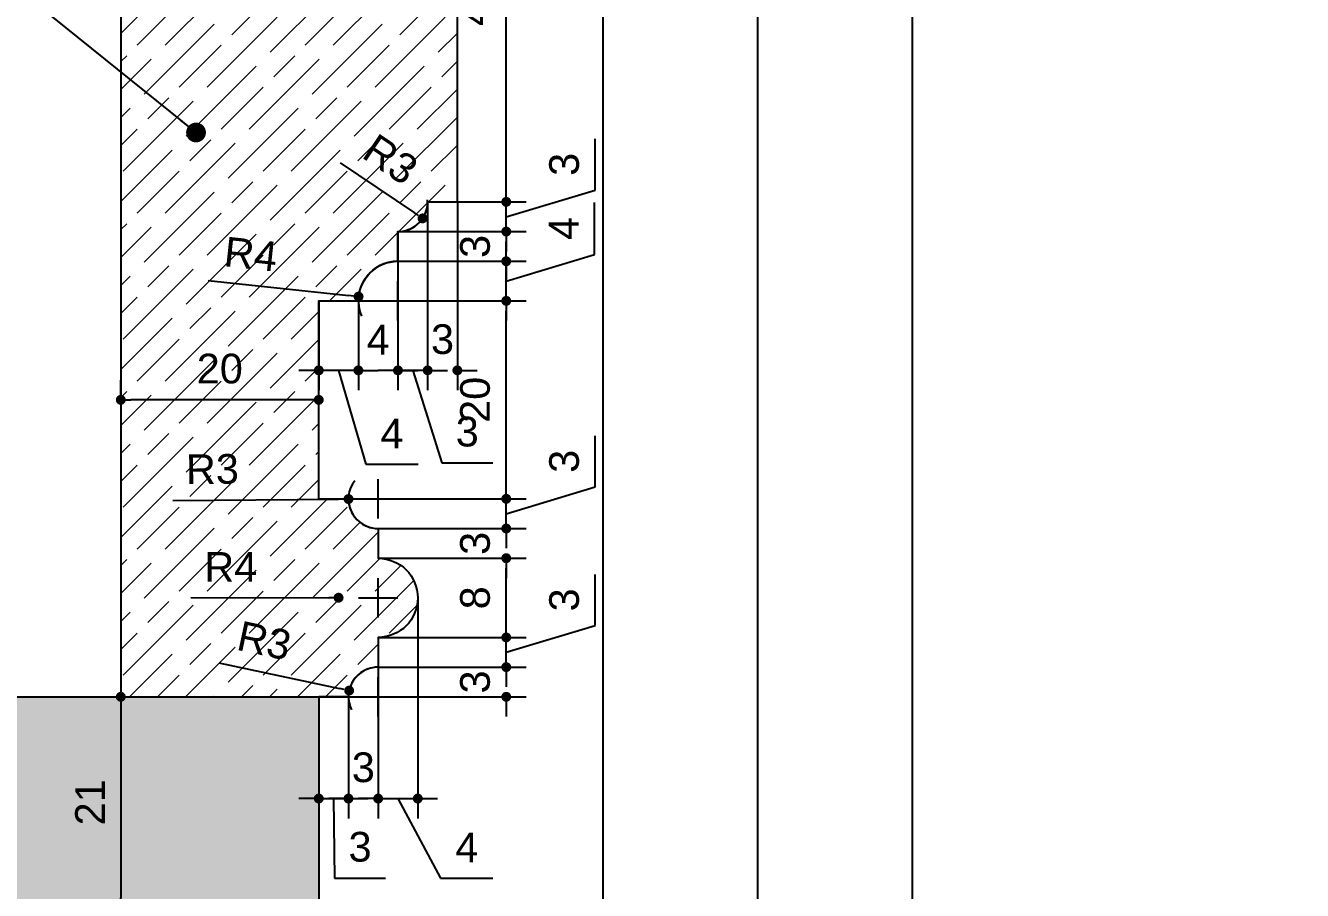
# Model space of a CAD drawing. Header units: inches. Extents: x 274057 to 444617, y 485849 to 635630.
# Drawn here: x 354035.5 to 354164.5, y 519159.7 to 519247.1 of the extents above; entities that cross this region are included whole.
import ezdxf

# ---------------------------------------------------------------- set-up
doc = ezdxf.new("R2010")
doc.units = ezdxf.units.IN
doc.header["$MEASUREMENT"] = 0
doc.linetypes.add('HIDDEN', pattern=[0.375, 0.25, -0.125])
for name, color, linetype in [('CQ curtains and frames', 252, 'Continuous'), ('CQ Grg Gypsum', 41, 'Continuous'), ('CQ PANEL DIMENSION', 1, 'Continuous'), ('CQ SPOT DETAILS', 40, 'Continuous'), ('CQ Wood Section', 60, 'Continuous')]:
    doc.layers.add(name, color=color, linetype=linetype)
doc.layers.add('CQ wooh hatch', color=8, linetype='HIDDEN', lineweight=18)
doc.styles.get("Standard").update_dxf_attribs({"font": 'arial.ttf'})
doc.dimstyles.new('CQ 2', dxfattribs={"dimscale": 0.02, "dimtxt": 150, "dimasz": 50, "dimexe": 100, "dimexo": 0, "dimgap": 80, "dimtad": 1, "dimdec": 0, "dimzin": 0, "dimdsep": 46, "dimtxsty": 'Standard', "dimblk": 'DOT', "dimcen": 100, "dimclrd": 1, "dimclre": 1, "dimclrt": 3, "dimadec": 0, "dimazin": 0, "dimtfac": 1, "dimtdec": 0, "dimtofl": 0, "dimtmove": 0, "dimatfit": 3, "dimfxl": 1, "dimtolj": 1, "dimtzin": 0, "dimlwd": -1, "dimarcsym": 0})
doc.dimstyles.new('CQ 20', dxfattribs={"dimscale": 0.2, "dimtxt": 150, "dimasz": 100, "dimexe": 100, "dimexo": 20, "dimgap": 80, "dimtad": 1, "dimdec": 0, "dimzin": 0, "dimdsep": 46, "dimtxsty": 'Standard', "dimblk": 'DOT', "dimcen": 100, "dimclrd": 1, "dimclre": 1, "dimclrt": 3, "dimadec": 0, "dimazin": 0, "dimtfac": 1, "dimtdec": 0, "dimtofl": 0, "dimtmove": 0, "dimatfit": 3, "dimfxl": 1, "dimtolj": 1, "dimtzin": 0, "dimlwd": -1, "dimarcsym": 0})
doc.dimstyles.get("Standard").update_dxf_attribs({"dimtxt": 0.18, "dimasz": 0.18, "dimexe": 0.18, "dimexo": 0.0625, "dimgap": 0.09, "dimtad": 0, "dimtih": 1, "dimtoh": 1, "dimdec": 4, "dimzin": 0, "dimdsep": 46, "dimtxsty": 'Standard', "dimcen": 0.09, "dimadec": 0, "dimazin": 0, "dimtfac": 1, "dimtdec": 4, "dimtofl": 0, "dimtmove": 0, "dimatfit": 3, "dimfxl": 1, "dimtolj": 1, "dimtzin": 0, "dimarcsym": 0})

# ---------------------------------------------------------------- blocks, each defined once
blk = doc.blocks.new('_Dot')
at = {"color": 0, "linetype": 'ByBlock', "lineweight": -2}
blk.add_line((-0.5, 0), (-1, 0), dxfattribs=at)
at = {"color": 0, "linetype": 'ByBlock', "const_width": 0.5}
blk.add_lwpolyline([(-0.25, 0, 1), (0.25, 0, 1)], format="xyb", close=True, dxfattribs=at)
blk = doc.blocks.new('*D284')
at = {"layer": 'CQ PANEL DIMENSION', "color": 1, "lineweight": -2, "transparency": 16777216}
for p, q in [((354281.45, 519499.28), (354806.32, 519499.28)), ((353585.88, 516399.28), (354806.32, 516399.28))]:
    blk.add_line(p, q, dxfattribs=at)
at = {"layer": 'CQ PANEL DIMENSION', "color": 1, "transparency": 16777216}
blk.add_line((354786.32, 519479.28), (354786.32, 516419.28), dxfattribs=at)
at = {"layer": 'Defpoints', "color": 0, "transparency": 16777216}
for p in [(354277.45, 519499.28, 0), (353581.88, 516399.28, 0), (354786.32, 516399.28)]:
    blk.add_point(p, dxfattribs=at)
at = {"layer": 'CQ PANEL DIMENSION', "color": 1, "transparency": 16777216, "xscale": 20, "yscale": 20, "zscale": 20}
for p, rotation in [((354786.32, 519499.28), 90), ((354786.32, 516399.28), 270)]:
    blk.add_blockref('_Dot', p, dxfattribs=dict(at, rotation=rotation))
at = {"layer": 'CQ PANEL DIMENSION', "color": 3, "transparency": 16777216, "insert": (354754.99, 517949.28), "char_height": 30, "attachment_point": 5, "rotation": 90}
blk.add_mtext('\\A1;3100', dxfattribs=at)
blk = doc.blocks.new('A$Cd99c4f28')
at = {"layer": 'CQ wooh hatch', "ltscale": 1000}
h = blk.add_hatch(dxfattribs=at)
h.set_pattern_fill('GOST_WOOD', color=256, angle=45, style=0)
h.set_pattern_definition([(135, (-323566.2165, -516379.284), (4.24264069, 4.24264069), [10, -2]), (135, (-323563.388, -516379.284), (4.24264069, 4.24264069), [6, -1.5, 3, -1.5]), (135, (-323559.8526, -516379.991), (4.24264069, 4.24264069), [10, -2])])
edge = h.paths.add_edge_path()
edge.add_line((34, 2900.13), (14, 2900.13))
edge.add_line((14, 2900.13), (14, 2880.13))
edge.add_line((14, 2880.13), (10, 2880.13))
edge.add_arc((6, 2880.13), 4, -90, 0, ccw=False)
edge.add_line((6, 2876.13), (6, 2873.13))
edge.add_arc((6, 2870.13), 3, 90, 180)
edge.add_line((3, 2870.13), (0, 2870.13))
edge.add_line((0, 2870.13), (0, 2850.04))
edge.add_line((0, 2850.04), (0, 2829.96))
edge.add_line((0, 2829.96), (3, 2829.96))
edge.add_arc((6, 2829.96), 3, 180, 270)
edge.add_line((6, 2826.96), (6, 2823.96))
edge.add_arc((6, 2819.96), 4, 0, 90, ccw=False)
edge.add_line((10, 2819.96), (14, 2819.96))
edge.add_line((14, 2819.96), (14, 2799.96))
edge.add_line((14, 2799.96), (11, 2799.96))
edge.add_arc((8, 2799.96), 3, -90, 0, ccw=False)
edge.add_line((8, 2796.96), (8, 2793.96))
edge.add_arc((8, 2789.96), 4, 90, 270)
edge.add_line((8, 2785.96), (8, 2782.96))
edge.add_arc((8, 2779.96), 3, 0, 90, ccw=False)
edge.add_line((11, 2779.96), (34, 2779.96))
edge.add_line((34, 2779.96), (34, 2900.13))
h = blk.add_hatch(dxfattribs=at)
h.set_pattern_fill('GOST_WOOD', color=256, angle=45, style=0)
h.set_pattern_definition([(135, (-323282.9897, -516399.284), (4.24264069, 4.24264069), [10, -2]), (135, (-323280.161, -516399.284), (4.24264069, 4.24264069), [6, -1.5, 3, -1.5]), (135, (-323276.626, -516399.991), (4.24264069, 4.24264069), [10, -2])])
h.paths.add_polyline_path([(446, 2758.63), (446.13, 859.99), (464.06, 859.99), (464, 2779.96), (14, 2779.96), (14, 2768.63), (14, 2758.63), (24, 2758.63)])
at = {"layer": 'CQ Wood Section', "ltscale": 1000}
blk.add_line((34, 2900.13, 0.18), (34, 2779.96, 0.18), dxfattribs=at)
at = {"layer": 'CQ Wood Section', "ltscale": 1000, "elevation": 0.18}
for points in [[(14, 2799.96), (14, 2819.96), (10, 2819.96, 0.414214), (6, 2823.96), (6, 2826.96, -0.414214), (3, 2829.96), (0, 2829.96), (0, 2850.04)], [(14, 2799.96), (11, 2799.96, -0.414214), (8, 2796.96), (8, 2793.96, 1), (8, 2785.96), (8, 2782.96, -0.414214), (11, 2779.96), (14, 2779.96)]]:
    blk.add_lwpolyline(points, format="xyb", dxfattribs=at)
blk.add_lwpolyline([(446, 2758.63), (446.13, 859.99), (464.06, 859.99), (464, 2779.96), (14, 2779.96), (14, 2768.63), (14, 2758.63), (24, 2758.63), (446, 2758.63)], dxfattribs=at)
blk = doc.blocks.new('*D1563')
at = {"layer": 'CQ SPOT DETAILS', "color": 1, "transparency": 16777216}
for p, q in [((354084.04, 519183.24), (354084.04, 519184.24)), ((354084.04, 519178.24), (354084.04, 519177.24))]:
    blk.add_line(p, q, dxfattribs=at)
at = {"layer": 'CQ SPOT DETAILS', "color": 1, "lineweight": -2, "transparency": 16777216}
for p, q in [((354071.1, 519182.24), (354086.04, 519182.24)), ((354065.1, 519179.24), (354086.04, 519179.24))]:
    blk.add_line(p, q, dxfattribs=at)
at = {"layer": 'Defpoints', "color": 0, "transparency": 16777216}
for p in [(354071.1, 519182.24), (354084.04, 519182.24), (354065.1, 519179.24)]:
    blk.add_point(p, dxfattribs=at)
at = {"layer": 'CQ SPOT DETAILS', "color": 1, "transparency": 16777216}
for p, rotation in [((354084.04, 519182.24), 270), ((354084.04, 519179.24), 90)]:
    blk.add_blockref('_Dot', p, dxfattribs=dict(at, rotation=rotation))
at = {"layer": 'CQ SPOT DETAILS', "color": 3, "transparency": 16777216, "insert": (354080.9, 519180.74), "char_height": 3, "attachment_point": 5, "rotation": 90}
blk.add_mtext('\\A1;3', dxfattribs=at)
blk = doc.blocks.new('*D1564')
at = {"layer": 'CQ SPOT DETAILS', "color": 1, "transparency": 16777216}
for p, q in [((354093.03, 519186.44), (354093.03, 519191.61)), ((354084.04, 519186.24), (354084.04, 519187.24)), ((354084.04, 519183.74), (354093.03, 519186.44)), ((354084.04, 519182.24), (354084.04, 519185.24)), ((354084.04, 519181.24), (354084.04, 519180.24))]:
    blk.add_line(p, q, dxfattribs=at)
at = {"layer": 'CQ SPOT DETAILS', "color": 1, "lineweight": -2, "transparency": 16777216}
for p, q in [((354071.1, 519185.24), (354086.04, 519185.24)), ((354071.1, 519182.24), (354086.04, 519182.24))]:
    blk.add_line(p, q, dxfattribs=at)
at = {"layer": 'Defpoints', "color": 0, "transparency": 16777216}
for p in [(354071.1, 519185.24), (354084.04, 519185.24), (354071.1, 519182.24)]:
    blk.add_point(p, dxfattribs=at)
at = {"layer": 'CQ SPOT DETAILS', "color": 1, "transparency": 16777216}
for p, rotation in [((354084.04, 519185.24), 270), ((354084.04, 519182.24), 90)]:
    blk.add_blockref('_Dot', p, dxfattribs=dict(at, rotation=rotation))
at = {"layer": 'CQ SPOT DETAILS', "color": 3, "transparency": 16777216, "insert": (354089.9, 519189.03), "char_height": 3, "attachment_point": 5, "rotation": 90}
blk.add_mtext('\\A1;3', dxfattribs=at)
blk = doc.blocks.new('*D1565')
at = {"layer": 'CQ SPOT DETAILS', "color": 1, "lineweight": -2, "transparency": 16777216}
for p, q in [((354071.1, 519193.24), (354086.04, 519193.24)), ((354071.1, 519185.24), (354086.04, 519185.24))]:
    blk.add_line(p, q, dxfattribs=at)
at = {"layer": 'CQ SPOT DETAILS', "color": 1, "transparency": 16777216}
blk.add_line((354084.04, 519186.24), (354084.04, 519192.24), dxfattribs=at)
at = {"layer": 'Defpoints', "color": 0, "transparency": 16777216}
for p in [(354071.1, 519193.24, 0), (354084.04, 519193.24), (354071.1, 519185.24)]:
    blk.add_point(p, dxfattribs=at)
at = {"layer": 'CQ SPOT DETAILS', "color": 1, "transparency": 16777216}
for p, rotation in [((354084.04, 519193.24), 90), ((354084.04, 519185.24), 270)]:
    blk.add_blockref('_Dot', p, dxfattribs=dict(at, rotation=rotation))
at = {"layer": 'CQ SPOT DETAILS', "color": 3, "transparency": 16777216, "insert": (354080.9, 519189.24), "char_height": 3, "attachment_point": 5, "rotation": 90}
blk.add_mtext('\\A1;8', dxfattribs=at)
blk = doc.blocks.new('*D1566')
at = {"layer": 'CQ SPOT DETAILS', "color": 1, "transparency": 16777216}
for p, q in [((354084.04, 519197.24), (354084.04, 519198.24)), ((354084.04, 519192.24), (354084.04, 519191.24))]:
    blk.add_line(p, q, dxfattribs=at)
at = {"layer": 'CQ SPOT DETAILS', "color": 1, "lineweight": -2, "transparency": 16777216}
for p, q in [((354071.1, 519196.24), (354086.04, 519196.24)), ((354071.1, 519193.24), (354086.04, 519193.24))]:
    blk.add_line(p, q, dxfattribs=at)
at = {"layer": 'Defpoints', "color": 0, "transparency": 16777216}
for p in [(354071.1, 519196.24, 0), (354084.04, 519196.24), (354071.1, 519193.24, 0)]:
    blk.add_point(p, dxfattribs=at)
at = {"layer": 'CQ SPOT DETAILS', "color": 1, "transparency": 16777216}
for p, rotation in [((354084.04, 519196.24), 270), ((354084.04, 519193.24), 90)]:
    blk.add_blockref('_Dot', p, dxfattribs=dict(at, rotation=rotation))
at = {"layer": 'CQ SPOT DETAILS', "color": 3, "transparency": 16777216, "insert": (354080.9, 519194.74), "char_height": 3, "attachment_point": 5, "rotation": 90}
blk.add_mtext('\\A1;3', dxfattribs=at)
blk = doc.blocks.new('*D1567')
at = {"layer": 'CQ SPOT DETAILS', "color": 1, "transparency": 16777216}
for p, q in [((354093.03, 519200.44), (354093.03, 519205.61)), ((354084.04, 519200.24), (354084.04, 519201.24)), ((354084.04, 519197.74), (354093.03, 519200.44)), ((354084.04, 519196.24), (354084.04, 519199.24)), ((354084.04, 519195.24), (354084.04, 519194.24))]:
    blk.add_line(p, q, dxfattribs=at)
at = {"layer": 'CQ SPOT DETAILS', "color": 1, "lineweight": -2, "transparency": 16777216}
for p, q in [((354068.1, 519199.24), (354086.04, 519199.24)), ((354071.1, 519196.24), (354086.04, 519196.24))]:
    blk.add_line(p, q, dxfattribs=at)
at = {"layer": 'Defpoints', "color": 0, "transparency": 16777216}
for p in [(354068.1, 519199.24), (354084.04, 519199.24), (354071.1, 519196.24, 0)]:
    blk.add_point(p, dxfattribs=at)
at = {"layer": 'CQ SPOT DETAILS', "color": 1, "transparency": 16777216}
for p, rotation in [((354084.04, 519199.24), 270), ((354084.04, 519196.24), 90)]:
    blk.add_blockref('_Dot', p, dxfattribs=dict(at, rotation=rotation))
at = {"layer": 'CQ SPOT DETAILS', "color": 3, "transparency": 16777216, "insert": (354089.9, 519203.03), "char_height": 3, "attachment_point": 5, "rotation": 90}
blk.add_mtext('\\A1;3', dxfattribs=at)
blk = doc.blocks.new('*D1568')
at = {"layer": 'CQ SPOT DETAILS', "color": 1, "lineweight": -2, "transparency": 16777216}
for p, q in [((354065.1, 519219.24), (354086.04, 519219.24)), ((354068.1, 519199.24), (354086.04, 519199.24))]:
    blk.add_line(p, q, dxfattribs=at)
at = {"layer": 'CQ SPOT DETAILS', "color": 1, "transparency": 16777216}
blk.add_line((354084.04, 519200.24), (354084.04, 519218.24), dxfattribs=at)
at = {"layer": 'Defpoints', "color": 0, "transparency": 16777216}
for p in [(354065.1, 519219.24), (354084.04, 519219.24), (354068.1, 519199.24)]:
    blk.add_point(p, dxfattribs=at)
at = {"layer": 'CQ SPOT DETAILS', "color": 1, "transparency": 16777216}
for p, rotation in [((354084.04, 519219.24), 90), ((354084.04, 519199.24), 270)]:
    blk.add_blockref('_Dot', p, dxfattribs=dict(at, rotation=rotation))
at = {"layer": 'CQ SPOT DETAILS', "color": 3, "transparency": 16777216, "insert": (354080.9, 519209.24), "char_height": 3, "attachment_point": 5, "rotation": 90}
blk.add_mtext('\\A1;20', dxfattribs=at)
blk = doc.blocks.new('*D1569')
at = {"layer": 'CQ SPOT DETAILS', "color": 1, "transparency": 16777216}
for p, q in [((354092.94, 519223.91), (354092.94, 519229.19)), ((354084.04, 519224.24), (354084.04, 519225.24)), ((354084.04, 519221.24), (354092.94, 519223.91)), ((354084.04, 519219.24), (354084.04, 519223.24)), ((354084.04, 519218.24), (354084.04, 519217.24))]:
    blk.add_line(p, q, dxfattribs=at)
at = {"layer": 'CQ SPOT DETAILS', "color": 1, "lineweight": -2, "transparency": 16777216}
for p, q in [((354073.1, 519223.24), (354086.04, 519223.24)), ((354065.1, 519219.24), (354086.04, 519219.24))]:
    blk.add_line(p, q, dxfattribs=at)
at = {"layer": 'Defpoints', "color": 0, "transparency": 16777216}
for p in [(354073.1, 519223.24, 0), (354084.04, 519223.24), (354065.1, 519219.24)]:
    blk.add_point(p, dxfattribs=at)
at = {"layer": 'CQ SPOT DETAILS', "color": 1, "transparency": 16777216}
for p, rotation in [((354084.04, 519223.24), 270), ((354084.04, 519219.24), 90)]:
    blk.add_blockref('_Dot', p, dxfattribs=dict(at, rotation=rotation))
at = {"layer": 'CQ SPOT DETAILS', "color": 3, "transparency": 16777216, "insert": (354089.84, 519226.55), "char_height": 3, "attachment_point": 5, "rotation": 90}
blk.add_mtext('\\A1;4', dxfattribs=at)
blk = doc.blocks.new('*D1570')
at = {"layer": 'CQ SPOT DETAILS', "color": 1, "transparency": 16777216}
for p, q in [((354084.04, 519227.24), (354084.04, 519228.24)), ((354084.04, 519222.24), (354084.04, 519221.24))]:
    blk.add_line(p, q, dxfattribs=at)
at = {"layer": 'CQ SPOT DETAILS', "color": 1, "lineweight": -2, "transparency": 16777216}
for p, q in [((354073.1, 519226.24), (354086.04, 519226.24)), ((354073.1, 519223.24), (354086.04, 519223.24))]:
    blk.add_line(p, q, dxfattribs=at)
at = {"layer": 'Defpoints', "color": 0, "transparency": 16777216}
for p in [(354073.1, 519226.24), (354084.04, 519226.24), (354073.1, 519223.24, 0)]:
    blk.add_point(p, dxfattribs=at)
at = {"layer": 'CQ SPOT DETAILS', "color": 1, "transparency": 16777216}
for p, rotation in [((354084.04, 519226.24), 270), ((354084.04, 519223.24), 90)]:
    blk.add_blockref('_Dot', p, dxfattribs=dict(at, rotation=rotation))
at = {"layer": 'CQ SPOT DETAILS', "color": 3, "transparency": 16777216, "insert": (354080.9, 519224.74), "char_height": 3, "attachment_point": 5, "rotation": 90}
blk.add_mtext('\\A1;3', dxfattribs=at)
blk = doc.blocks.new('*D1571')
at = {"layer": 'CQ SPOT DETAILS', "color": 1, "transparency": 16777216}
for p, q in [((354093.03, 519230.44), (354093.03, 519235.61)), ((354084.04, 519230.24), (354084.04, 519231.24)), ((354084.04, 519227.74), (354093.03, 519230.44)), ((354084.04, 519226.24), (354084.04, 519229.24)), ((354084.04, 519225.24), (354084.04, 519224.24))]:
    blk.add_line(p, q, dxfattribs=at)
at = {"layer": 'CQ SPOT DETAILS', "color": 1, "lineweight": -2, "transparency": 16777216}
for p, q in [((354079.1, 519229.24), (354086.04, 519229.24)), ((354073.1, 519226.24), (354086.04, 519226.24))]:
    blk.add_line(p, q, dxfattribs=at)
at = {"layer": 'Defpoints', "color": 0, "transparency": 16777216}
for p in [(354079.1, 519229.24, 0), (354084.04, 519229.24), (354073.1, 519226.24)]:
    blk.add_point(p, dxfattribs=at)
at = {"layer": 'CQ SPOT DETAILS', "color": 1, "transparency": 16777216}
for p, rotation in [((354084.04, 519229.24), 270), ((354084.04, 519226.24), 90)]:
    blk.add_blockref('_Dot', p, dxfattribs=dict(at, rotation=rotation))
at = {"layer": 'CQ SPOT DETAILS', "color": 3, "transparency": 16777216, "insert": (354089.9, 519233.03), "char_height": 3, "attachment_point": 5, "rotation": 90}
blk.add_mtext('\\A1;3', dxfattribs=at)
blk = doc.blocks.new('*D1572')
at = {"layer": 'CQ SPOT DETAILS', "color": 1, "lineweight": -2, "transparency": 16777216}
for p, q in [((354079.1, 519269.41), (354086.04, 519269.41)), ((354079.1, 519229.24), (354086.04, 519229.24))]:
    blk.add_line(p, q, dxfattribs=at)
at = {"layer": 'CQ SPOT DETAILS', "color": 1, "transparency": 16777216}
blk.add_line((354084.04, 519230.24), (354084.04, 519268.41), dxfattribs=at)
at = {"layer": 'Defpoints', "color": 0, "transparency": 16777216}
for p in [(354079.1, 519269.41), (354084.04, 519269.41), (354079.1, 519229.24, 0)]:
    blk.add_point(p, dxfattribs=at)
at = {"layer": 'CQ SPOT DETAILS', "color": 1, "transparency": 16777216}
for p, rotation in [((354084.04, 519269.41), 90), ((354084.04, 519229.24), 270)]:
    blk.add_blockref('_Dot', p, dxfattribs=dict(at, rotation=rotation))
at = {"layer": 'CQ SPOT DETAILS', "color": 3, "transparency": 16777216, "insert": (354080.9, 519249.33), "char_height": 3, "attachment_point": 5, "rotation": 90}
blk.add_mtext('\\A1;40', dxfattribs=at)
blk = doc.blocks.new('*D1577')
at = {"layer": 'CQ SPOT DETAILS', "color": 1, "lineweight": -2, "transparency": 16777216}
for p, q in [((354065.1, 519179.24), (354065.1, 519166.96)), ((354068.1, 519179.24), (354068.1, 519166.96))]:
    blk.add_line(p, q, dxfattribs=at)
at = {"layer": 'CQ SPOT DETAILS', "color": 1, "transparency": 16777216}
for p, q in [((354064.1, 519168.96), (354063.1, 519168.96)), ((354065.1, 519168.96), (354068.1, 519168.96)), ((354066.6, 519168.96), (354066.69, 519160.93)), ((354069.1, 519168.96), (354070.1, 519168.96)), ((354066.69, 519160.93), (354071.85, 519160.93))]:
    blk.add_line(p, q, dxfattribs=at)
at = {"layer": 'Defpoints', "color": 0, "transparency": 16777216}
for p in [(354065.1, 519179.24, -0.09), (354068.1, 519179.24), (354068.1, 519168.96)]:
    blk.add_point(p, dxfattribs=at)
at = {"layer": 'CQ SPOT DETAILS', "color": 1, "transparency": 16777216}
blk.add_blockref('_Dot', (354065.1, 519168.96), dxfattribs=at)
at = {"layer": 'CQ SPOT DETAILS', "color": 1, "transparency": 16777216, "rotation": 180}
blk.add_blockref('_Dot', (354068.1, 519168.96), dxfattribs=at)
at = {"layer": 'CQ SPOT DETAILS', "color": 3, "transparency": 16777216, "insert": (354069.27, 519164.07), "char_height": 3, "attachment_point": 5}
blk.add_mtext('\\A1;3', dxfattribs=at)
blk = doc.blocks.new('*D1578')
at = {"layer": 'CQ SPOT DETAILS', "color": 1, "lineweight": -2, "transparency": 16777216}
for p, q in [((354071.1, 519182.24), (354071.1, 519166.96)), ((354068.1, 519179.24), (354068.1, 519166.96))]:
    blk.add_line(p, q, dxfattribs=at)
at = {"layer": 'CQ SPOT DETAILS', "color": 1, "transparency": 16777216}
for p, q in [((354067.1, 519168.96), (354066.1, 519168.96)), ((354072.1, 519168.96), (354073.1, 519168.96))]:
    blk.add_line(p, q, dxfattribs=at)
at = {"layer": 'Defpoints', "color": 0, "transparency": 16777216}
for p in [(354071.1, 519182.24), (354068.1, 519179.24), (354071.1, 519168.96)]:
    blk.add_point(p, dxfattribs=at)
at = {"layer": 'CQ SPOT DETAILS', "color": 1, "transparency": 16777216}
blk.add_blockref('_Dot', (354068.1, 519168.96), dxfattribs=at)
at = {"layer": 'CQ SPOT DETAILS', "color": 1, "transparency": 16777216, "rotation": 180}
blk.add_blockref('_Dot', (354071.1, 519168.96), dxfattribs=at)
at = {"layer": 'CQ SPOT DETAILS', "color": 3, "transparency": 16777216, "insert": (354069.6, 519172.1), "char_height": 3, "attachment_point": 5}
blk.add_mtext('\\A1;3', dxfattribs=at)
blk = doc.blocks.new('*D1579')
at = {"layer": 'CQ SPOT DETAILS', "color": 1, "lineweight": -2, "transparency": 16777216}
for p, q in [((354075.1, 519189.24), (354075.1, 519166.96)), ((354071.1, 519182.24), (354071.1, 519166.96))]:
    blk.add_line(p, q, dxfattribs=at)
at = {"layer": 'CQ SPOT DETAILS', "color": 1, "transparency": 16777216}
for p, q in [((354070.1, 519168.96), (354069.1, 519168.96)), ((354071.1, 519168.96), (354075.1, 519168.96)), ((354073.1, 519168.96), (354077.41, 519160.93)), ((354076.1, 519168.96), (354077.1, 519168.96)), ((354077.41, 519160.93), (354082.68, 519160.93))]:
    blk.add_line(p, q, dxfattribs=at)
at = {"layer": 'Defpoints', "color": 0, "transparency": 16777216}
for p in [(354075.1, 519189.24), (354071.1, 519182.24), (354075.1, 519168.96)]:
    blk.add_point(p, dxfattribs=at)
at = {"layer": 'CQ SPOT DETAILS', "color": 1, "transparency": 16777216}
blk.add_blockref('_Dot', (354071.1, 519168.96), dxfattribs=at)
at = {"layer": 'CQ SPOT DETAILS', "color": 1, "transparency": 16777216, "rotation": 180}
blk.add_blockref('_Dot', (354075.1, 519168.96), dxfattribs=at)
at = {"layer": 'CQ SPOT DETAILS', "color": 3, "transparency": 16777216, "insert": (354080.05, 519164.03), "char_height": 3, "attachment_point": 5}
blk.add_mtext('\\A1;4', dxfattribs=at)
blk = doc.blocks.new('*D1580')
at = {"layer": 'CQ SPOT DETAILS', "color": 1, "lineweight": -2, "transparency": 16777216}
for p, q in [((354076.1, 519229.24), (354076.1, 519210.22)), ((354079.1, 519229.24), (354079.1, 519210.22))]:
    blk.add_line(p, q, dxfattribs=at)
at = {"layer": 'CQ SPOT DETAILS', "color": 1, "transparency": 16777216}
for p, q in [((354075.1, 519212.22), (354074.1, 519212.22)), ((354080.1, 519212.22), (354081.1, 519212.22))]:
    blk.add_line(p, q, dxfattribs=at)
at = {"layer": 'Defpoints', "color": 0, "transparency": 16777216}
for p in [(354076.1, 519229.24, 0), (354079.1, 519229.24), (354076.1, 519212.22)]:
    blk.add_point(p, dxfattribs=at)
at = {"layer": 'CQ SPOT DETAILS', "color": 1, "transparency": 16777216}
blk.add_blockref('_Dot', (354076.1, 519212.22), dxfattribs=at)
at = {"layer": 'CQ SPOT DETAILS', "color": 1, "transparency": 16777216, "rotation": 180}
blk.add_blockref('_Dot', (354079.1, 519212.22), dxfattribs=at)
at = {"layer": 'CQ SPOT DETAILS', "color": 3, "transparency": 16777216, "insert": (354077.6, 519215.35), "char_height": 3, "attachment_point": 5}
blk.add_mtext('\\A1;3', dxfattribs=at)
blk = doc.blocks.new('*D1581')
at = {"layer": 'CQ SPOT DETAILS', "color": 1, "lineweight": -2, "transparency": 16777216}
for p, q in [((354076.1, 519229.24), (354076.1, 519210.22)), ((354073.1, 519226.24), (354073.1, 519210.22))]:
    blk.add_line(p, q, dxfattribs=at)
at = {"layer": 'CQ SPOT DETAILS', "color": 1, "transparency": 16777216}
for p, q in [((354072.1, 519212.22), (354071.1, 519212.22)), ((354076.1, 519212.22), (354073.1, 519212.22)), ((354074.6, 519212.22), (354077.52, 519202.87)), ((354077.1, 519212.22), (354078.1, 519212.22)), ((354077.52, 519202.87), (354082.68, 519202.87))]:
    blk.add_line(p, q, dxfattribs=at)
at = {"layer": 'Defpoints', "color": 0, "transparency": 16777216}
for p in [(354076.1, 519229.24, 0), (354073.1, 519226.24), (354073.1, 519212.22)]:
    blk.add_point(p, dxfattribs=at)
at = {"layer": 'CQ SPOT DETAILS', "color": 1, "transparency": 16777216}
blk.add_blockref('_Dot', (354073.1, 519212.22), dxfattribs=at)
at = {"layer": 'CQ SPOT DETAILS', "color": 1, "transparency": 16777216, "rotation": 180}
blk.add_blockref('_Dot', (354076.1, 519212.22), dxfattribs=at)
at = {"layer": 'CQ SPOT DETAILS', "color": 3, "transparency": 16777216, "insert": (354080.1, 519206.01), "char_height": 3, "attachment_point": 5}
blk.add_mtext('\\A1;3', dxfattribs=at)
blk = doc.blocks.new('*D1582')
at = {"layer": 'CQ SPOT DETAILS', "color": 1, "lineweight": -2, "transparency": 16777216}
for p, q in [((354073.1, 519226.24), (354073.1, 519210.22)), ((354069.1, 519219.24), (354069.1, 519210.22))]:
    blk.add_line(p, q, dxfattribs=at)
at = {"layer": 'CQ SPOT DETAILS', "color": 1, "transparency": 16777216}
for p, q in [((354068.1, 519212.22), (354067.1, 519212.22)), ((354074.1, 519212.22), (354075.1, 519212.22))]:
    blk.add_line(p, q, dxfattribs=at)
at = {"layer": 'Defpoints', "color": 0, "transparency": 16777216}
for p in [(354073.1, 519226.24), (354069.1, 519219.24), (354069.1, 519212.22)]:
    blk.add_point(p, dxfattribs=at)
at = {"layer": 'CQ SPOT DETAILS', "color": 1, "transparency": 16777216}
blk.add_blockref('_Dot', (354069.1, 519212.22), dxfattribs=at)
at = {"layer": 'CQ SPOT DETAILS', "color": 1, "transparency": 16777216, "rotation": 180}
blk.add_blockref('_Dot', (354073.1, 519212.22), dxfattribs=at)
at = {"layer": 'CQ SPOT DETAILS', "color": 3, "transparency": 16777216, "insert": (354071.1, 519215.32), "char_height": 3, "attachment_point": 5}
blk.add_mtext('\\A1;4', dxfattribs=at)
blk = doc.blocks.new('*D1583')
at = {"layer": 'CQ SPOT DETAILS', "color": 1, "lineweight": -2, "transparency": 16777216}
for p, q in [((354065.1, 519219.24), (354065.1, 519210.22)), ((354069.1, 519219.24), (354069.1, 519210.22))]:
    blk.add_line(p, q, dxfattribs=at)
at = {"layer": 'CQ SPOT DETAILS', "color": 1, "transparency": 16777216}
for p, q in [((354064.1, 519212.22), (354063.1, 519212.22)), ((354069.1, 519212.22), (354065.1, 519212.22)), ((354067.1, 519212.22), (354069.86, 519202.73)), ((354070.1, 519212.22), (354071.1, 519212.22)), ((354069.86, 519202.73), (354075.13, 519202.73))]:
    blk.add_line(p, q, dxfattribs=at)
at = {"layer": 'Defpoints', "color": 0, "transparency": 16777216}
for p in [(354065.1, 519219.24), (354069.1, 519219.24), (354065.1, 519212.22)]:
    blk.add_point(p, dxfattribs=at)
at = {"layer": 'CQ SPOT DETAILS', "color": 1, "transparency": 16777216}
blk.add_blockref('_Dot', (354065.1, 519212.22), dxfattribs=at)
at = {"layer": 'CQ SPOT DETAILS', "color": 1, "transparency": 16777216, "rotation": 180}
blk.add_blockref('_Dot', (354069.1, 519212.22), dxfattribs=at)
at = {"layer": 'CQ SPOT DETAILS', "color": 3, "transparency": 16777216, "insert": (354072.49, 519205.83), "char_height": 3, "attachment_point": 5}
blk.add_mtext('\\A1;4', dxfattribs=at)
blk = doc.blocks.new('*D1585')
at = {"layer": 'CQ SPOT DETAILS', "color": 1, "lineweight": -2, "transparency": 16777216}
for p, q in [((354045.1, 519209.24), (354045.1, 519211.24)), ((354065.1, 519209.24), (354065.1, 519211.24))]:
    blk.add_line(p, q, dxfattribs=at)
at = {"layer": 'CQ SPOT DETAILS', "color": 1, "transparency": 16777216}
blk.add_line((354064.1, 519209.24), (354046.1, 519209.24), dxfattribs=at)
at = {"layer": 'Defpoints', "color": 0, "transparency": 16777216}
for p in [(354045.1, 519209.24, 0), (354045.1, 519209.24), (354065.1, 519209.24, 0)]:
    blk.add_point(p, dxfattribs=at)
at = {"layer": 'CQ SPOT DETAILS', "color": 1, "transparency": 16777216, "rotation": 180}
blk.add_blockref('_Dot', (354045.1, 519209.24), dxfattribs=at)
at = {"layer": 'CQ SPOT DETAILS', "color": 1, "transparency": 16777216}
blk.add_blockref('_Dot', (354065.1, 519209.24), dxfattribs=at)
at = {"layer": 'CQ SPOT DETAILS', "color": 3, "transparency": 16777216, "insert": (354055.1, 519212.38), "char_height": 3, "attachment_point": 5}
blk.add_mtext('\\A1;20', dxfattribs=at)
blk = doc.blocks.new('*D1586')
at = {"layer": 'CQ SPOT DETAILS', "color": 1, "lineweight": -2, "transparency": 16777216}
for p, q in [((354045.1, 519179.24), (354047.1, 519179.24)), ((354045.1, 519157.92), (354047.1, 519157.92))]:
    blk.add_line(p, q, dxfattribs=at)
at = {"layer": 'CQ SPOT DETAILS', "color": 1, "transparency": 16777216}
blk.add_line((354045.1, 519178.24), (354045.1, 519158.92), dxfattribs=at)
at = {"layer": 'Defpoints', "color": 0, "transparency": 16777216}
for p in [(354045.1, 519179.24, 0), (354045.1, 519157.92), (354045.1, 519157.92)]:
    blk.add_point(p, dxfattribs=at)
at = {"layer": 'CQ SPOT DETAILS', "color": 1, "transparency": 16777216}
for p, rotation in [((354045.1, 519179.24), 90), ((354045.1, 519157.92), 270)]:
    blk.add_blockref('_Dot', p, dxfattribs=dict(at, rotation=rotation))
at = {"layer": 'CQ SPOT DETAILS', "color": 3, "transparency": 16777216, "insert": (354041.99, 519168.58), "char_height": 3, "attachment_point": 5, "rotation": 90}
blk.add_mtext('\\A1;21', dxfattribs=at)
blk = doc.blocks.new('*D1587')
at = {"layer": 'CQ SPOT DETAILS', "color": 1, "lineweight": -2, "transparency": 16777216}
for p, q in [((354071.1, 519187.24), (354071.1, 519191.24)), ((354069.1, 519189.24), (354073.1, 519189.24))]:
    blk.add_line(p, q, dxfattribs=at)
at = {"layer": 'CQ SPOT DETAILS', "color": 1, "transparency": 16777216}
blk.add_line((354052.19, 519189.27), (354066.1, 519189.25), dxfattribs=at)
at = {"layer": 'Defpoints', "color": 0, "transparency": 16777216}
for p in [(354067.1, 519189.25, 0), (354071.1, 519189.24, 0)]:
    blk.add_point(p, dxfattribs=at)
at = {"layer": 'CQ SPOT DETAILS', "color": 1, "transparency": 16777216, "rotation": 359.9286746306053}
blk.add_blockref('_Dot', (354067.1, 519189.25), dxfattribs=at)
at = {"layer": 'CQ SPOT DETAILS', "color": 3, "transparency": 16777216, "insert": (354056.21, 519192.36), "char_height": 3, "attachment_point": 5, "rotation": 359.9287}
blk.add_mtext('\\A1;R4', dxfattribs=at)
blk = doc.blocks.new('*D1588')
at = {"layer": 'CQ SPOT DETAILS', "color": 1, "lineweight": -2, "transparency": 16777216}
for p, q in [((354071.1, 519197.24), (354071.1, 519201.24)), ((354069.1, 519199.24), (354073.1, 519199.24))]:
    blk.add_line(p, q, dxfattribs=at)
at = {"layer": 'CQ SPOT DETAILS', "color": 1, "transparency": 16777216}
blk.add_line((354050.36, 519199.06), (354067.1, 519199.21), dxfattribs=at)
at = {"layer": 'CQ SPOT DETAILS', "color": 1, "lineweight": -2, "transparency": 16777216}
blk.add_arc((354071.1, 519199.24), 3, 142.3028, 270, dxfattribs=at)
at = {"layer": 'Defpoints', "color": 0, "transparency": 16777216}
for p in [(354068.1, 519199.22, 0), (354071.1, 519199.24, 0)]:
    blk.add_point(p, dxfattribs=at)
at = {"layer": 'CQ SPOT DETAILS', "color": 1, "transparency": 16777216, "rotation": 0.499950473847217}
blk.add_blockref('_Dot', (354068.1, 519199.22), dxfattribs=at)
at = {"layer": 'CQ SPOT DETAILS', "color": 3, "transparency": 16777216, "insert": (354054.35, 519202.23), "char_height": 3, "attachment_point": 5, "rotation": 0.5}
blk.add_mtext('\\A1;R3', dxfattribs=at)
blk = doc.blocks.new('*D1589')
at = {"layer": 'CQ SPOT DETAILS', "color": 1, "transparency": 16777216}
blk.add_line((354053.92, 519221.31), (354068.13, 519219.78), dxfattribs=at)
at = {"layer": 'CQ SPOT DETAILS', "color": 1, "lineweight": -2, "transparency": 16777216}
for p, q in [((354073.1, 519217.24), (354073.1, 519221.24)), ((354071.1, 519219.24), (354075.1, 519219.24))]:
    blk.add_line(p, q, dxfattribs=at)
blk.add_arc((354073.1, 519219.24), 4, 90, 202.5093, dxfattribs=at)
at = {"layer": 'Defpoints', "color": 0, "transparency": 16777216}
for p in [(354069.12, 519219.67, 0), (354073.1, 519219.24, 0)]:
    blk.add_point(p, dxfattribs=at)
at = {"layer": 'CQ SPOT DETAILS', "color": 1, "transparency": 16777216, "rotation": 353.8610134585507}
blk.add_blockref('_Dot', (354069.12, 519219.67), dxfattribs=at)
at = {"layer": 'CQ SPOT DETAILS', "color": 3, "transparency": 16777216, "insert": (354058.24, 519223.96), "char_height": 3, "attachment_point": 5, "rotation": 353.861}
blk.add_mtext('\\A1;R4', dxfattribs=at)
blk = doc.blocks.new('*D1590')
at = {"layer": 'CQ SPOT DETAILS', "color": 1, "transparency": 16777216}
blk.add_line((354067.26, 519233.18), (354074.76, 519228.13), dxfattribs=at)
at = {"layer": 'CQ SPOT DETAILS', "color": 1, "lineweight": -2, "transparency": 16777216}
blk.add_arc((354073.1, 519229.24), 3, 270, 4.2368, dxfattribs=at)
at = {"layer": 'Defpoints', "color": 0, "transparency": 16777216}
for p in [(354073.1, 519229.24, 0), (354075.59, 519227.57, 0)]:
    blk.add_point(p, dxfattribs=at)
at = {"layer": 'CQ SPOT DETAILS', "color": 1, "transparency": 16777216, "rotation": 326.039101418833}
blk.add_blockref('_Dot', (354075.59, 519227.57), dxfattribs=at)
at = {"layer": 'CQ SPOT DETAILS', "color": 3, "transparency": 16777216, "insert": (354072.35, 519233.53), "char_height": 3, "attachment_point": 5, "rotation": 326.0391}
blk.add_mtext('\\A1;R3', dxfattribs=at)
blk = doc.blocks.new('*D1591')
at = {"layer": 'CQ SPOT DETAILS', "color": 1, "transparency": 16777216}
blk.add_line((354055.01, 519182.67), (354067.19, 519180.08), dxfattribs=at)
at = {"layer": 'CQ SPOT DETAILS', "color": 1, "lineweight": -2, "transparency": 16777216}
for p, q in [((354071.1, 519177.24), (354071.1, 519181.24)), ((354069.1, 519179.24), (354073.1, 519179.24))]:
    blk.add_line(p, q, dxfattribs=at)
blk.add_arc((354071.1, 519179.24), 3, 90, 206.1778, dxfattribs=at)
at = {"layer": 'Defpoints', "color": 0, "transparency": 16777216}
for p in [(354068.17, 519179.87, 0), (354071.1, 519179.24, 0)]:
    blk.add_point(p, dxfattribs=at)
at = {"layer": 'CQ SPOT DETAILS', "color": 1, "transparency": 16777216, "rotation": 347.9806152160435}
blk.add_blockref('_Dot', (354068.17, 519179.87), dxfattribs=at)
at = {"layer": 'CQ SPOT DETAILS', "color": 3, "transparency": 16777216, "insert": (354059.59, 519184.9), "char_height": 3, "attachment_point": 5, "rotation": 347.9806}
blk.add_mtext('\\A1;R3', dxfattribs=at)

msp = doc.modelspace()

# ---------------------------------------------------------------- hatches: boundary and pattern name
at = {"layer": 'CQ curtains and frames', "linetype": 'ByBlock', "ltscale": 200}
h = msp.add_hatch(dxfattribs=at)
h.set_pattern_fill('PLASTI,_O', color=256, scale=500, angle=90)
h.set_pattern_definition([(90, (0, 0), (-125, 8e-15), []), (90, (-15.62, 1e-15), (-125, 8e-15), []), (90, (-31.25, 2e-15), (-125, 8e-15), []), (90, (-78.12, 5e-15), (-125, 8e-15), [])])
edge = h.paths.add_edge_path()
edge.add_line((359636.1, 517521.28), (359636.1, 519159.24))
edge.add_line((359636.1, 519159.24), (359615.1, 519189.24))
edge.add_line((359615.1, 519189.24), (359611.1, 519259.37))
edge.add_line((359611.1, 519259.37), (359625.1, 519279.41))
edge.add_line((359625.1, 519279.41), (359625.1, 519299.28))
edge.add_line((359625.1, 519299.28), (354065.1, 519299.34))
edge.add_line((354065.1, 519299.34), (354065.1, 519279.41))
edge.add_line((354065.1, 519279.41), (354069.1, 519279.41))
edge.add_line((354069.1, 519279.41), (354070.27, 519276.58))
edge.add_line((354070.27, 519276.58), (354073.1, 519275.41))
edge.add_line((354073.1, 519275.41), (354073.1, 519272.41))
edge.add_arc((354073.1, 519269.41), 3, 0, 90, ccw=False)
edge.add_line((354076.1, 519269.41), (354079.1, 519269.41))
edge.add_line((354079.1, 519269.41), (354079.1, 519229.24))
edge.add_line((354079.1, 519229.24), (354076.1, 519229.24))
edge.add_arc((354073.1, 519229.24), 3, 270, 360, ccw=False)
edge.add_line((354073.1, 519226.24), (354073.1, 519223.24))
edge.add_arc((354073.1, 519219.24), 4, 90, 180)
edge.add_line((354069.1, 519219.24), (354065.1, 519219.24))
edge.add_line((354065.1, 519219.24), (354065.1, 519199.24))
edge.add_line((354065.1, 519199.24), (354068.1, 519199.24))
edge.add_arc((354071.1, 519199.24), 3, 180, 270)
edge.add_line((354071.1, 519196.24), (354071.1, 519193.24))
edge.add_arc((354071.1, 519189.24), 4, -90, 90, ccw=False)
edge.add_line((354071.1, 519185.24), (354071.1, 519182.24))
edge.add_arc((354071.1, 519179.24), 3, 90, 180)
edge.add_line((354068.1, 519179.24), (354065.1, 519179.24))
edge.add_line((354065.1, 519179.24), (354065.1, 519157.92))
edge.add_line((354065.1, 519157.92), (354052.04, 519157.92))
edge.add_line((354052.04, 519157.92), (354069.17, 516514.31))
edge.add_line((354069.17, 516514.31), (354295.1, 516514.25))
edge.add_line((354295.1, 516514.25), (354295.1, 519049.28))
edge.add_line((354295.1, 519049.28), (359395.1, 519049.28))
edge.add_line((359395.1, 519049.28), (359394.66, 517521.28))
edge.add_line((359394.66, 517521.28), (359636.1, 517521.42))

# ---------------------------------------------------------------- block references
at = {"layer": 'CQ Grg Gypsum', "xscale": -1}
msp.add_blockref('A$Cd99c4f28', (354079.1, 516399.28, -0.18), dxfattribs=at)

# ---------------------------------------------------------------- dimensions: what is measured, and where the dimension line sits
at = {"layer": 'CQ PANEL DIMENSION'}
dim = msp.add_linear_dim(base=(354786.32, 516399.28), p1=(354277.45, 519499.28, 0), p2=(353581.88, 516399.28, 0), angle=90, dimstyle='CQ 20', override={"dimtmove": 1}, dxfattribs=at)
dim.commit()
dim.dimension.update_dxf_attribs({"geometry": '*D284', "text_midpoint": (354754.99, 517949.28)})
at = {"layer": 'CQ SPOT DETAILS'}
for base, p1, p2, picture, middle in [((354084.04, 519269.41), (354079.1, 519229.24, 0), (354079.1, 519269.41), '*D1572', (354080.9, 519249.33)), ((354084.04, 519229.24), (354073.1, 519226.24), (354079.1, 519229.24, 0), '*D1571', (354089.9, 519232.04)), ((354084.04, 519223.24), (354065.1, 519219.24), (354073.1, 519223.24, 0), '*D1569', (354089.84, 519225.51)), ((354084.04, 519219.24), (354068.1, 519199.24), (354065.1, 519219.24), '*D1568', (354080.9, 519209.24)), ((354084.04, 519199.24), (354071.1, 519196.24, 0), (354068.1, 519199.24), '*D1567', (354089.9, 519202.04)), ((354084.04, 519193.24), (354071.1, 519185.24), (354071.1, 519193.24, 0), '*D1565', (354080.9, 519189.24)), ((354084.04, 519185.24), (354071.1, 519182.24), (354071.1, 519185.24), '*D1564', (354089.9, 519188.04))]:
    dim = msp.add_linear_dim(base=base, p1=p1, p2=p2, angle=90, dimstyle='CQ 2', override={"dimtmove": 1}, dxfattribs=at)
    dim.commit()
    dim.dimension.update_dxf_attribs({"geometry": picture, "text_midpoint": middle})
for center, mpoint, picture, middle in [((354073.1, 519229.24, 0), (354075.59, 519227.57, 0), '*D1590', (354070.6, 519230.93)), ((354073.1, 519219.24, 0), (354069.12, 519219.67, 0), '*D1589', (354057.91, 519220.88)), ((354071.1, 519199.24, 0), (354068.1, 519199.22, 0), '*D1588', (354054.38, 519199.1)), ((354071.1, 519189.24, 0), (354067.1, 519189.25, 0), '*D1587', (354056.21, 519189.26)), ((354071.1, 519179.24, 0), (354068.17, 519179.87, 0), '*D1591', (354058.94, 519181.83))]:
    dim = msp.add_radius_dim(center=center, mpoint=mpoint, dimstyle='CQ 2', dxfattribs=at)
    dim.commit()
    dim.dimension.update_dxf_attribs({"geometry": picture, "text_midpoint": middle, "dimtype": 164})
for base, p1, p2, angle, picture, middle in [((354073.1, 519212.22), (354076.1, 519229.24, 0), (354073.1, 519226.24), 180, '*D1581', (354079.12, 519202.87)), ((354084.04, 519226.24), (354073.1, 519223.24, 0), (354073.1, 519226.24), 90, '*D1570', (354084.04, 519224.74)), ((354069.1, 519212.22), (354073.1, 519226.24), (354069.1, 519219.24), 180, '*D1582', (354071.1, 519212.22)), ((354065.1, 519212.22), (354069.1, 519219.24), (354065.1, 519219.24), 180, '*D1583', (354071.46, 519202.73)), ((354084.04, 519196.24), (354071.1, 519193.24, 0), (354071.1, 519196.24, 0), 90, '*D1566', (354084.04, 519194.74)), ((354075.1, 519168.96), (354071.1, 519182.24), (354075.1, 519189.24), 180, '*D1579', (354079.01, 519160.93)), ((354084.04, 519182.24), (354065.1, 519179.24), (354071.1, 519182.24), 90, '*D1563', (354084.04, 519180.74)), ((354071.1, 519168.96), (354068.1, 519179.24), (354071.1, 519182.24), 180, '*D1578', (354069.6, 519168.96)), ((354068.1, 519168.96), (354065.1, 519179.24, -0.09), (354068.1, 519179.24), 180, '*D1577', (354068.29, 519160.93))]:
    dim = msp.add_linear_dim(base=base, p1=p1, p2=p2, angle=angle, dimstyle='CQ 2', override={"dimtmove": 1}, dxfattribs=at)
    dim.commit()
    dim.dimension.update_dxf_attribs({"geometry": picture, "text_midpoint": middle, "dimtype": 160})
dim = msp.add_linear_dim(base=(354076.1, 519212.22), p1=(354079.1, 519229.24), p2=(354076.1, 519229.24, 0), angle=180, dimstyle='CQ 2', dxfattribs=at)
dim.commit()
dim.dimension.update_dxf_attribs({"geometry": '*D1580', "text_midpoint": (354077.6, 519212.22), "dimtype": 160})
for base, p1, p2, angle, picture, middle in [((354045.1, 519209.24), (354065.1, 519209.24, 0), (354045.1, 519209.24, 0), 180, '*D1585', (354055.1, 519212.38)), ((354045.1, 519157.92), (354045.1, 519179.24, 0), (354045.1, 519157.92), 90, '*D1586', (354041.99, 519168.58))]:
    dim = msp.add_linear_dim(base=base, p1=p1, p2=p2, angle=angle, dimstyle='CQ 2', dxfattribs=at)
    dim.commit()
    dim.dimension.update_dxf_attribs({"geometry": picture, "text_midpoint": middle})

# ---------------------------------------------------------------- leaders
at = {"layer": 'CQ SPOT DETAILS', "color": 1}
msp.add_leader([(354052.7, 519236.25, 0.09), (354031.46, 519253.37, 0.09), (353932.57, 519253.37, 0.09)], dimstyle='Standard', override={"dimasz": 2, "dimldrblk": 'Dot', "dimfxl": 0.1, "dimarcsym": 2}, dxfattribs=at)

doc.saveas('drawing.dxf')
